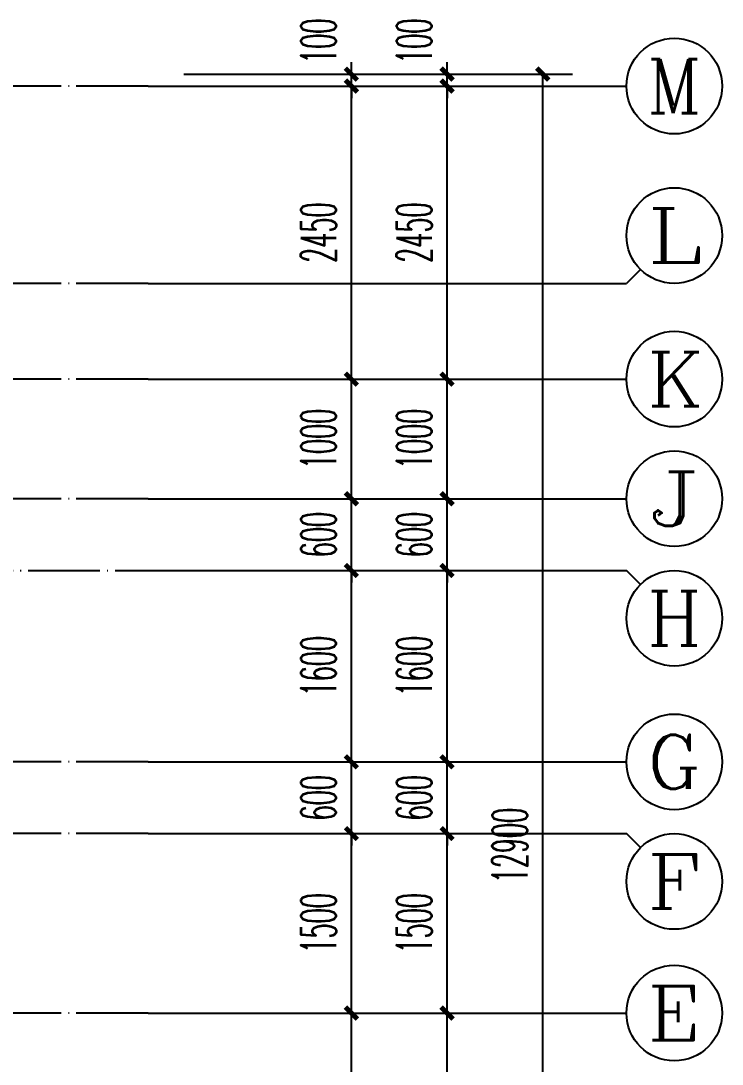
# Model space of a CAD drawing. Extents: x 27938 to 1507990, y 110129 to 923079.
# Drawn here: x 878853 to 884717, y 288583 to 297306 of the extents above; entities that cross this region are included whole.
import ezdxf
from ezdxf.enums import TextEntityAlignment as Align

# ---------------------------------------------------------------- set-up
doc = ezdxf.new("R2010")
doc.units = 0
doc.header["$LTSCALE"] = 1000
doc.header["$MEASUREMENT"] = 0
doc.linetypes.add('DOTE', pattern=[2.42, 2, -0.2, 0.02, -0.2])
for name, color, linetype in [('----建筑底图', 8, 'Continuous'), ('AXIS', 3, 'Continuous'), ('AXIS_TEXT', 7, 'Continuous'), ('DOTE', 1, 'Continuous')]:
    doc.layers.add(name, color=color, linetype=linetype)
doc.styles.add('_TCH_AXIS', font='COMPLEX', dxfattribs={"bigfont": 'GBCBIG'})
doc.styles.add('_TCH_DIM_T3', font='SIMPLEX.shx', dxfattribs={"width": 0.494118, "bigfont": 'GBCBIG.shx'})
doc.styles.add('COMPLEX', font='COMPLEX')
doc.dimstyles.new('_TCH_ARCH&&100', dxfattribs={"dimtxt": 297.5, "dimasz": 100, "dimexe": 250, "dimexo": 300, "dimgap": 126.25, "dimtad": 1, "dimdec": 0, "dimzin": 0, "dimdsep": 46, "dimtxsty": '_TCH_DIM_T3', "dimblk": 'ARCHTICK', "dimcen": 0.09, "dimclrt": 4, "dimazin": 2, "dimtfac": 1, "dimtdec": 0, "dimtix": 1, "dimtmove": 2, "dimatfit": 3, "dimfxl": 100, "dimtolj": 1, "dimtzin": 0, "dimarcsym": 0})

# ---------------------------------------------------------------- blocks, each defined once
blk = doc.blocks.new('_ArchTick')
at = {"color": 0, "linetype": 'ByBlock', "const_width": 0.4}
blk.add_lwpolyline([(-0.5, -0.5), (0.5, 0.5)], dxfattribs=at)
blk = doc.blocks.new('*D1237')
at = {"layer": 'AXIS', "color": 0, "lineweight": -2}
for p, q in [((66602.5, -16549.8), (69852.5, -16549.8)), ((69602.5, -29449.8), (69602.5, -16549.8)), ((66602.5, -29449.8), (69852.5, -29449.8))]:
    blk.add_line(p, q, dxfattribs=at)
at = {"layer": 'Defpoints', "color": 0}
for p in [(66302.5, -16549.8), (69602.5, -16549.8), (66302.5, -29449.8)]:
    blk.add_point(p, dxfattribs=at)
at = {"layer": 'AXIS', "color": 0, "lineweight": -2, "xscale": 100, "yscale": 100, "zscale": 100}
for p, rotation in [((69602.5, -16549.8), 90), ((69602.5, -29449.8), 270)]:
    blk.add_blockref('_ArchTick', p, dxfattribs=dict(at, rotation=rotation))
at = {"layer": 'AXIS', "color": 4, "insert": (69327.5, -22999.8), "char_height": 297.5, "attachment_point": 5, "rotation": 90, "style": '_TCH_DIM_T3'}
blk.add_mtext('\\A1;12900', dxfattribs=at)
blk = doc.blocks.new('*D1242')
at = {"layer": 'AXIS', "color": 0, "lineweight": -2}
for p, q in [((66602.5, -24399.8), (69052.5, -24399.8)), ((68802.5, -27399.8), (68802.5, -24399.8)), ((66602.5, -27399.8), (69052.5, -27399.8))]:
    blk.add_line(p, q, dxfattribs=at)
at = {"layer": 'Defpoints', "color": 0}
for p in [(66302.5, -24399.8), (68802.5, -24399.8), (66302.5, -27399.8)]:
    blk.add_point(p, dxfattribs=at)
at = {"layer": 'AXIS', "color": 0, "lineweight": -2, "xscale": 100, "yscale": 100, "zscale": 100}
for p, rotation in [((68802.5, -24399.8), 90), ((68802.5, -27399.8), 270)]:
    blk.add_blockref('_ArchTick', p, dxfattribs=dict(at, rotation=rotation))
at = {"layer": 'AXIS', "color": 4, "insert": (68527.5, -25899.8), "char_height": 297.5, "attachment_point": 5, "rotation": 90, "style": '_TCH_DIM_T3'}
blk.add_mtext('\\A1;3000', dxfattribs=at)
blk = doc.blocks.new('*D1243')
at = {"layer": 'AXIS', "color": 0, "lineweight": -2}
for p, q in [((66602.5, -22899.8), (69052.5, -22899.8)), ((68802.5, -24399.8), (68802.5, -22899.8)), ((66602.5, -24399.8), (69052.5, -24399.8))]:
    blk.add_line(p, q, dxfattribs=at)
at = {"layer": 'Defpoints', "color": 0}
for p in [(66302.5, -22899.8), (68802.5, -22899.8), (66302.5, -24399.8)]:
    blk.add_point(p, dxfattribs=at)
at = {"layer": 'AXIS', "color": 0, "lineweight": -2, "xscale": 100, "yscale": 100, "zscale": 100}
for p, rotation in [((68802.5, -22899.8), 90), ((68802.5, -24399.8), 270)]:
    blk.add_blockref('_ArchTick', p, dxfattribs=dict(at, rotation=rotation))
at = {"layer": 'AXIS', "color": 4, "insert": (68527.5, -23649.8), "char_height": 297.5, "attachment_point": 5, "rotation": 90, "style": '_TCH_DIM_T3'}
blk.add_mtext('\\A1;1500', dxfattribs=at)
blk = doc.blocks.new('*D1244')
at = {"layer": 'AXIS', "color": 0, "lineweight": -2}
for p, q in [((68802.5, -22299.8), (68802.5, -22199.8)), ((66602.5, -22299.8), (69052.5, -22299.8)), ((68802.5, -22899.8), (68802.5, -22299.8)), ((66602.5, -22899.8), (69052.5, -22899.8)), ((68802.5, -22899.8), (68802.5, -22999.8))]:
    blk.add_line(p, q, dxfattribs=at)
at = {"layer": 'Defpoints', "color": 0}
for p in [(66302.5, -22299.8), (68802.5, -22299.8), (66302.5, -22899.8)]:
    blk.add_point(p, dxfattribs=at)
at = {"layer": 'AXIS', "color": 0, "lineweight": -2, "xscale": 100, "yscale": 100, "zscale": 100}
for p, rotation in [((68802.5, -22299.8), 270), ((68802.5, -22899.8), 90)]:
    blk.add_blockref('_ArchTick', p, dxfattribs=dict(at, rotation=rotation))
at = {"layer": 'AXIS', "color": 4, "insert": (68527.5, -22599.8), "char_height": 297.5, "attachment_point": 5, "rotation": 90, "style": '_TCH_DIM_T3'}
blk.add_mtext('\\A1;600', dxfattribs=at)
blk = doc.blocks.new('*D1245')
at = {"layer": 'AXIS', "color": 0, "lineweight": -2}
for p, q in [((66602.5, -20699.5), (69052.5, -20699.5)), ((68802.5, -22299.8), (68802.5, -20699.5)), ((66602.5, -22299.8), (69052.5, -22299.8))]:
    blk.add_line(p, q, dxfattribs=at)
at = {"layer": 'Defpoints', "color": 0}
for p in [(66302.5, -20699.5), (68802.5, -20699.5), (66302.5, -22299.8)]:
    blk.add_point(p, dxfattribs=at)
at = {"layer": 'AXIS', "color": 0, "lineweight": -2, "xscale": 100, "yscale": 100, "zscale": 100}
for p, rotation in [((68802.5, -20699.5), 90), ((68802.5, -22299.8), 270)]:
    blk.add_blockref('_ArchTick', p, dxfattribs=dict(at, rotation=rotation))
at = {"layer": 'AXIS', "color": 4, "insert": (68527.5, -21499.7), "char_height": 297.5, "attachment_point": 5, "rotation": 90, "style": '_TCH_DIM_T3'}
blk.add_mtext('\\A1;1600', dxfattribs=at)
blk = doc.blocks.new('*D1246')
at = {"layer": 'AXIS', "color": 0, "lineweight": -2}
for p, q in [((68802.5, -20099.8), (68802.5, -19999.8)), ((66602.5, -20099.8), (69052.5, -20099.8)), ((68802.5, -20699.5), (68802.5, -20099.8)), ((66602.5, -20699.5), (69052.5, -20699.5)), ((68802.5, -20699.5), (68802.5, -20799.5))]:
    blk.add_line(p, q, dxfattribs=at)
at = {"layer": 'Defpoints', "color": 0}
for p in [(66302.5, -20099.8), (68802.5, -20099.8), (66302.5, -20699.5)]:
    blk.add_point(p, dxfattribs=at)
at = {"layer": 'AXIS', "color": 0, "lineweight": -2, "xscale": 100, "yscale": 100, "zscale": 100}
for p, rotation in [((68802.5, -20099.8), 270), ((68802.5, -20699.5), 90)]:
    blk.add_blockref('_ArchTick', p, dxfattribs=dict(at, rotation=rotation))
at = {"layer": 'AXIS', "color": 4, "insert": (68527.5, -20399.7), "char_height": 297.5, "attachment_point": 5, "rotation": 90, "style": '_TCH_DIM_T3'}
blk.add_mtext('\\A1;600', dxfattribs=at)
blk = doc.blocks.new('*D1247')
at = {"layer": 'AXIS', "color": 0, "lineweight": -2}
for p, q in [((66602.5, -19099.8), (69052.5, -19099.8)), ((68802.5, -20099.8), (68802.5, -19099.8)), ((66602.5, -20099.8), (69052.5, -20099.8))]:
    blk.add_line(p, q, dxfattribs=at)
at = {"layer": 'Defpoints', "color": 0}
for p in [(66302.5, -19099.8), (68802.5, -19099.8), (66302.5, -20099.8)]:
    blk.add_point(p, dxfattribs=at)
at = {"layer": 'AXIS', "color": 0, "lineweight": -2, "xscale": 100, "yscale": 100, "zscale": 100}
for p, rotation in [((68802.5, -19099.8), 90), ((68802.5, -20099.8), 270)]:
    blk.add_blockref('_ArchTick', p, dxfattribs=dict(at, rotation=rotation))
at = {"layer": 'AXIS', "color": 4, "insert": (68527.5, -19599.8), "char_height": 297.5, "attachment_point": 5, "rotation": 90, "style": '_TCH_DIM_T3'}
blk.add_mtext('\\A1;1000', dxfattribs=at)
blk = doc.blocks.new('*D1248')
at = {"layer": 'AXIS', "color": 0, "lineweight": -2}
for p, q in [((66602.5, -16649.8), (69052.5, -16649.8)), ((68802.5, -19099.8), (68802.5, -16649.8)), ((66602.5, -19099.8), (69052.5, -19099.8))]:
    blk.add_line(p, q, dxfattribs=at)
at = {"layer": 'Defpoints', "color": 0}
for p in [(66302.5, -16649.8), (68802.5, -16649.8), (66302.5, -19099.8)]:
    blk.add_point(p, dxfattribs=at)
at = {"layer": 'AXIS', "color": 0, "lineweight": -2, "xscale": 100, "yscale": 100, "zscale": 100}
for p, rotation in [((68802.5, -16649.8), 90), ((68802.5, -19099.8), 270)]:
    blk.add_blockref('_ArchTick', p, dxfattribs=dict(at, rotation=rotation))
at = {"layer": 'AXIS', "color": 4, "insert": (68527.5, -17874.8), "char_height": 297.5, "attachment_point": 5, "rotation": 90, "style": '_TCH_DIM_T3'}
blk.add_mtext('\\A1;2450', dxfattribs=at)
blk = doc.blocks.new('*D1249')
at = {"layer": 'AXIS', "color": 0, "lineweight": -2}
for p, q in [((68802.5, -16549.8), (68802.5, -16449.8)), ((66602.5, -16549.8), (69052.5, -16549.8)), ((68802.5, -16649.8), (68802.5, -16549.8)), ((66602.5, -16649.8), (69052.5, -16649.8)), ((68802.5, -16649.8), (68802.5, -16749.8))]:
    blk.add_line(p, q, dxfattribs=at)
at = {"layer": 'Defpoints', "color": 0}
for p in [(66302.5, -16549.8), (68802.5, -16549.8), (66302.5, -16649.8)]:
    blk.add_point(p, dxfattribs=at)
at = {"layer": 'AXIS', "color": 0, "lineweight": -2, "xscale": 100, "yscale": 100, "zscale": 100}
for p, rotation in [((68802.5, -16549.8), 270), ((68802.5, -16649.8), 90)]:
    blk.add_blockref('_ArchTick', p, dxfattribs=dict(at, rotation=rotation))
at = {"layer": 'AXIS', "color": 4, "insert": (68527.5, -16274.8), "char_height": 297.5, "attachment_point": 5, "rotation": 90, "style": '_TCH_DIM_T3'}
blk.add_mtext('\\A1;100', dxfattribs=at)
blk = doc.blocks.new('*D1256')
at = {"layer": 'AXIS', "color": 0, "lineweight": -2}
for p, q in [((66602.5, -24399.8), (68252.5, -24399.8)), ((68002.5, -27399.8), (68002.5, -24399.8)), ((66602.5, -27399.8), (68252.5, -27399.8))]:
    blk.add_line(p, q, dxfattribs=at)
at = {"layer": 'Defpoints', "color": 0}
for p in [(66302.5, -24399.8), (68002.5, -24399.8), (66302.5, -27399.8)]:
    blk.add_point(p, dxfattribs=at)
at = {"layer": 'AXIS', "color": 0, "lineweight": -2, "xscale": 100, "yscale": 100, "zscale": 100}
for p, rotation in [((68002.5, -24399.8), 90), ((68002.5, -27399.8), 270)]:
    blk.add_blockref('_ArchTick', p, dxfattribs=dict(at, rotation=rotation))
at = {"layer": 'AXIS', "color": 4, "insert": (67727.5, -25899.8), "char_height": 297.5, "attachment_point": 5, "rotation": 90, "style": '_TCH_DIM_T3'}
blk.add_mtext('\\A1;3000', dxfattribs=at)
blk = doc.blocks.new('*D1257')
at = {"layer": 'AXIS', "color": 0, "lineweight": -2}
for p, q in [((66602.5, -22899.8), (68252.5, -22899.8)), ((68002.5, -24399.8), (68002.5, -22899.8)), ((66602.5, -24399.8), (68252.5, -24399.8))]:
    blk.add_line(p, q, dxfattribs=at)
at = {"layer": 'Defpoints', "color": 0}
for p in [(66302.5, -22899.8), (68002.5, -22899.8), (66302.5, -24399.8)]:
    blk.add_point(p, dxfattribs=at)
at = {"layer": 'AXIS', "color": 0, "lineweight": -2, "xscale": 100, "yscale": 100, "zscale": 100}
for p, rotation in [((68002.5, -22899.8), 90), ((68002.5, -24399.8), 270)]:
    blk.add_blockref('_ArchTick', p, dxfattribs=dict(at, rotation=rotation))
at = {"layer": 'AXIS', "color": 4, "insert": (67727.5, -23649.8), "char_height": 297.5, "attachment_point": 5, "rotation": 90, "style": '_TCH_DIM_T3'}
blk.add_mtext('\\A1;1500', dxfattribs=at)
blk = doc.blocks.new('*D1258')
at = {"layer": 'AXIS', "color": 0, "lineweight": -2}
for p, q in [((68002.5, -22299.8), (68002.5, -22199.8)), ((66602.5, -22299.8), (68252.5, -22299.8)), ((68002.5, -22899.8), (68002.5, -22299.8)), ((66602.5, -22899.8), (68252.5, -22899.8)), ((68002.5, -22899.8), (68002.5, -22999.8))]:
    blk.add_line(p, q, dxfattribs=at)
at = {"layer": 'Defpoints', "color": 0}
for p in [(66302.5, -22299.8), (68002.5, -22299.8), (66302.5, -22899.8)]:
    blk.add_point(p, dxfattribs=at)
at = {"layer": 'AXIS', "color": 0, "lineweight": -2, "xscale": 100, "yscale": 100, "zscale": 100}
for p, rotation in [((68002.5, -22299.8), 270), ((68002.5, -22899.8), 90)]:
    blk.add_blockref('_ArchTick', p, dxfattribs=dict(at, rotation=rotation))
at = {"layer": 'AXIS', "color": 4, "insert": (67727.5, -22599.8), "char_height": 297.5, "attachment_point": 5, "rotation": 90, "style": '_TCH_DIM_T3'}
blk.add_mtext('\\A1;600', dxfattribs=at)
blk = doc.blocks.new('*D1259')
at = {"layer": 'AXIS', "color": 0, "lineweight": -2}
for p, q in [((66602.5, -20699.5), (68252.5, -20699.5)), ((68002.5, -22299.8), (68002.5, -20699.5)), ((66602.5, -22299.8), (68252.5, -22299.8))]:
    blk.add_line(p, q, dxfattribs=at)
at = {"layer": 'Defpoints', "color": 0}
for p in [(66302.5, -20699.5), (68002.5, -20699.5), (66302.5, -22299.8)]:
    blk.add_point(p, dxfattribs=at)
at = {"layer": 'AXIS', "color": 0, "lineweight": -2, "xscale": 100, "yscale": 100, "zscale": 100}
for p, rotation in [((68002.5, -20699.5), 90), ((68002.5, -22299.8), 270)]:
    blk.add_blockref('_ArchTick', p, dxfattribs=dict(at, rotation=rotation))
at = {"layer": 'AXIS', "color": 4, "insert": (67727.5, -21499.7), "char_height": 297.5, "attachment_point": 5, "rotation": 90, "style": '_TCH_DIM_T3'}
blk.add_mtext('\\A1;1600', dxfattribs=at)
blk = doc.blocks.new('*D1260')
at = {"layer": 'AXIS', "color": 0, "lineweight": -2}
for p, q in [((68002.5, -20099.8), (68002.5, -19999.8)), ((66602.5, -20099.8), (68252.5, -20099.8)), ((68002.5, -20699.5), (68002.5, -20099.8)), ((66602.5, -20699.5), (68252.5, -20699.5)), ((68002.5, -20699.5), (68002.5, -20799.5))]:
    blk.add_line(p, q, dxfattribs=at)
at = {"layer": 'Defpoints', "color": 0}
for p in [(66302.5, -20099.8), (68002.5, -20099.8), (66302.5, -20699.5)]:
    blk.add_point(p, dxfattribs=at)
at = {"layer": 'AXIS', "color": 0, "lineweight": -2, "xscale": 100, "yscale": 100, "zscale": 100}
for p, rotation in [((68002.5, -20099.8), 270), ((68002.5, -20699.5), 90)]:
    blk.add_blockref('_ArchTick', p, dxfattribs=dict(at, rotation=rotation))
at = {"layer": 'AXIS', "color": 4, "insert": (67727.5, -20399.7), "char_height": 297.5, "attachment_point": 5, "rotation": 90, "style": '_TCH_DIM_T3'}
blk.add_mtext('\\A1;600', dxfattribs=at)
blk = doc.blocks.new('*D1261')
at = {"layer": 'AXIS', "color": 0, "lineweight": -2}
for p, q in [((66602.5, -19099.8), (68252.5, -19099.8)), ((68002.5, -20099.8), (68002.5, -19099.8)), ((66602.5, -20099.8), (68252.5, -20099.8))]:
    blk.add_line(p, q, dxfattribs=at)
at = {"layer": 'Defpoints', "color": 0}
for p in [(66302.5, -19099.8), (68002.5, -19099.8), (66302.5, -20099.8)]:
    blk.add_point(p, dxfattribs=at)
at = {"layer": 'AXIS', "color": 0, "lineweight": -2, "xscale": 100, "yscale": 100, "zscale": 100}
for p, rotation in [((68002.5, -19099.8), 90), ((68002.5, -20099.8), 270)]:
    blk.add_blockref('_ArchTick', p, dxfattribs=dict(at, rotation=rotation))
at = {"layer": 'AXIS', "color": 4, "insert": (67727.5, -19599.8), "char_height": 297.5, "attachment_point": 5, "rotation": 90, "style": '_TCH_DIM_T3'}
blk.add_mtext('\\A1;1000', dxfattribs=at)
blk = doc.blocks.new('*D1262')
at = {"layer": 'AXIS', "color": 0, "lineweight": -2}
for p, q in [((66602.5, -16649.8), (68252.5, -16649.8)), ((68002.5, -19099.8), (68002.5, -16649.8)), ((66602.5, -19099.8), (68252.5, -19099.8))]:
    blk.add_line(p, q, dxfattribs=at)
at = {"layer": 'Defpoints', "color": 0}
for p in [(66302.5, -16649.8), (68002.5, -16649.8), (66302.5, -19099.8)]:
    blk.add_point(p, dxfattribs=at)
at = {"layer": 'AXIS', "color": 0, "lineweight": -2, "xscale": 100, "yscale": 100, "zscale": 100}
for p, rotation in [((68002.5, -16649.8), 90), ((68002.5, -19099.8), 270)]:
    blk.add_blockref('_ArchTick', p, dxfattribs=dict(at, rotation=rotation))
at = {"layer": 'AXIS', "color": 4, "insert": (67727.5, -17874.8), "char_height": 297.5, "attachment_point": 5, "rotation": 90, "style": '_TCH_DIM_T3'}
blk.add_mtext('\\A1;2450', dxfattribs=at)
blk = doc.blocks.new('*D1263')
at = {"layer": 'AXIS', "color": 0, "lineweight": -2}
for p, q in [((68002.5, -16549.8), (68002.5, -16449.8)), ((66602.5, -16549.8), (68252.5, -16549.8)), ((68002.5, -16649.8), (68002.5, -16549.8)), ((66602.5, -16649.8), (68252.5, -16649.8)), ((68002.5, -16649.8), (68002.5, -16749.8))]:
    blk.add_line(p, q, dxfattribs=at)
at = {"layer": 'Defpoints', "color": 0}
for p in [(66302.5, -16549.8), (68002.5, -16549.8), (66302.5, -16649.8)]:
    blk.add_point(p, dxfattribs=at)
at = {"layer": 'AXIS', "color": 0, "lineweight": -2, "xscale": 100, "yscale": 100, "zscale": 100}
for p, rotation in [((68002.5, -16549.8), 270), ((68002.5, -16649.8), 90)]:
    blk.add_blockref('_ArchTick', p, dxfattribs=dict(at, rotation=rotation))
at = {"layer": 'AXIS', "color": 4, "insert": (67727.5, -16274.8), "char_height": 297.5, "attachment_point": 5, "rotation": 90, "style": '_TCH_DIM_T3'}
blk.add_mtext('\\A1;100', dxfattribs=at)
blk = doc.blocks.new('_AXISO')
at = {"color": 0}
blk.add_circle((0, 0), 0.5, dxfattribs=at)
at = {"layer": 'AXIS_TEXT', "color": 0, "style": 'COMPLEX', "width": 1.041667}
blk.add_attdef('A', text='', height=0.56, dxfattribs=at).set_placement((-0.25, -0.28), (0.25, -0.28), align=Align.FIT)
blk = doc.blocks.new('A$C1B43746D')
at = {"layer": 'AXIS', "color": 8}
for p, q in [((66302.5, -16649.8), (70302.5, -16649.8)), ((70419.6, -18182.6), (70302.5, -18299.8)), ((66302.5, -18299.8), (70302.5, -18299.8)), ((66302.5, -19099.8), (70302.5, -19099.8)), ((66302.5, -20099.8), (70302.5, -20099.8)), ((66302.5, -20699.5), (70302.5, -20699.5)), ((70419.6, -20816.7), (70302.5, -20699.5)), ((66302.5, -22299.8), (70302.5, -22299.8)), ((66302.5, -22899.8), (70302.5, -22899.8)), ((70419.6, -23017), (70302.5, -22899.8)), ((66302.5, -24399.8), (70302.5, -24399.8))]:
    blk.add_line(p, q, dxfattribs=at)
at = {"layer": 'DOTE', "color": 169, "linetype": 'DOTE', "ltscale": 0.3}
for p, q in [((66302.5, -16649.8), (12302.5, -16649.8)), ((66302.5, -18299.8), (12302.5, -18299.8)), ((66302.5, -19099.8), (12302.5, -19099.8)), ((66302.5, -20099.8), (12302.5, -20099.8)), ((12302.5, -20699.5), (66302.5, -20699.5)), ((66302.5, -22299.8), (12302.5, -22299.8)), ((66302.5, -22899.8), (12302.5, -22899.8)), ((66302.5, -24399.8), (12302.5, -24399.8))]:
    blk.add_line(p, q, dxfattribs=at)
at = {"layer": 'AXIS', "color": 8}
ref = blk.add_blockref('_AXISO', (70702.5, -16649.8), dxfattribs=dict(at, xscale=800, yscale=800, zscale=800))
ref.add_attrib('A', 'M', dxfattribs={"layer": 'AXIS_TEXT', "color": 8, "ltscale": 0.5, "height": 452.5, "style": '_TCH_AXIS'}).set_placement((70476.2, -16876.1), (70928.7, -16876.1), align=Align.FIT)
ref = blk.add_blockref('_AXISO', (70702.5, -17899.8), dxfattribs=dict(at, xscale=800, yscale=800, zscale=800))
ref.add_attrib('A', 'L', dxfattribs={"layer": 'AXIS_TEXT', "color": 8, "ltscale": 0.5, "height": 452.5, "style": '_TCH_AXIS', "width": 1.4}).set_placement((70476.2, -18126.1), (70928.7, -18126.1), align=Align.FIT)
ref = blk.add_blockref('_AXISO', (70702.5, -19099.8), dxfattribs=dict(at, xscale=800, yscale=800, zscale=800))
ref.add_attrib('A', 'K', dxfattribs={"layer": 'AXIS_TEXT', "color": 8, "ltscale": 0.5, "height": 452.5, "style": '_TCH_AXIS', "width": 1.105263}).set_placement((70476.2, -19326.1), (70928.7, -19326.1), align=Align.FIT)
ref = blk.add_blockref('_AXISO', (70702.5, -20099.8), dxfattribs=dict(at, xscale=800, yscale=800, zscale=800))
ref.add_attrib('A', 'J', dxfattribs={"layer": 'AXIS_TEXT', "color": 8, "ltscale": 0.5, "height": 452.5, "style": '_TCH_AXIS', "width": 1.909091}).set_placement((70476.2, -20326.1), (70928.7, -20326.1), align=Align.FIT)
ref = blk.add_blockref('_AXISO', (70702.5, -21099.5), dxfattribs=dict(at, xscale=800, yscale=800, zscale=800))
ref.add_attrib('A', 'H', dxfattribs={"layer": 'AXIS_TEXT', "color": 8, "ltscale": 0.5, "height": 452.5, "style": '_TCH_AXIS', "width": 1.05}).set_placement((70476.2, -21325.8), (70928.7, -21325.8), align=Align.FIT)
ref = blk.add_blockref('_AXISO', (70702.5, -22299.8), dxfattribs=dict(at, xscale=800, yscale=800, zscale=800))
ref.add_attrib('A', 'G', dxfattribs={"layer": 'AXIS_TEXT', "color": 8, "ltscale": 0.5, "height": 452.5, "style": '_TCH_AXIS', "width": 1.166667}).set_placement((70476.2, -22526.1), (70928.7, -22526.1), align=Align.FIT)
ref = blk.add_blockref('_AXISO', (70702.5, -23299.8), dxfattribs=dict(at, xscale=800, yscale=800, zscale=800))
ref.add_attrib('A', 'F', dxfattribs={"layer": 'AXIS_TEXT', "color": 8, "ltscale": 0.5, "height": 452.5, "style": '_TCH_AXIS', "width": 1.3125}).set_placement((70476.2, -23526.1), (70928.7, -23526.1), align=Align.FIT)
ref = blk.add_blockref('_AXISO', (70702.5, -24399.8), dxfattribs=dict(at, xscale=800, yscale=800, zscale=800))
ref.add_attrib('A', 'E', dxfattribs={"layer": 'AXIS_TEXT', "color": 8, "ltscale": 0.5, "height": 452.5, "style": '_TCH_AXIS', "width": 1.3125}).set_placement((70476.2, -24626.1), (70928.7, -24626.1), align=Align.FIT)
for base, picture, middle in [((68802.5, -16549.8), '*D1249', (68527.5, -16274.8)), ((68002.5, -16549.8), '*D1263', (67727.5, -16274.8))]:
    dim = blk.add_linear_dim(base=base, p1=(66302.5, -16649.8), p2=(66302.5, -16549.8), angle=90, dimstyle='_TCH_ARCH&&100', dxfattribs=at)
    dim.commit()
    dim.dimension.update_dxf_attribs({"geometry": picture, "text_midpoint": middle, "dimtype": 129})
for p1, p2, distance, picture, middle in [((66302.5, -29449.8), (66302.5, -16549.8), -3300, '*D1237', (69327.5, -22999.8)), ((66302.5, -19099.8), (66302.5, -16649.8), -2500, '*D1248', (68527.5, -17874.8)), ((66302.5, -19099.8), (66302.5, -16649.8), -1700, '*D1262', (67727.5, -17874.8)), ((66302.5, -20099.8), (66302.5, -19099.8), -2500, '*D1247', (68527.5, -19599.8)), ((66302.5, -20099.8), (66302.5, -19099.8), -1700, '*D1261', (67727.5, -19599.8)), ((66302.5, -20699.5), (66302.5, -20099.8), -2500, '*D1246', (68527.5, -20399.7)), ((66302.5, -20699.5), (66302.5, -20099.8), -1700, '*D1260', (67727.5, -20399.7)), ((66302.5, -22299.8), (66302.5, -20699.5), -2500, '*D1245', (68527.5, -21499.7)), ((66302.5, -22299.8), (66302.5, -20699.5), -1700, '*D1259', (67727.5, -21499.7)), ((66302.5, -22899.8), (66302.5, -22299.8), -2500, '*D1244', (68527.5, -22599.8)), ((66302.5, -22899.8), (66302.5, -22299.8), -1700, '*D1258', (67727.5, -22599.8)), ((66302.5, -24399.8), (66302.5, -22899.8), -2500, '*D1243', (68527.5, -23649.8)), ((66302.5, -24399.8), (66302.5, -22899.8), -1700, '*D1257', (67727.5, -23649.8)), ((66302.5, -27399.8), (66302.5, -24399.8), -2500, '*D1242', (68527.5, -25899.8)), ((66302.5, -27399.8), (66302.5, -24399.8), -1700, '*D1256', (67727.5, -25899.8))]:
    dim = blk.add_aligned_dim(p1=p1, p2=p2, distance=distance, dimstyle='_TCH_ARCH&&100', dxfattribs=at)
    dim.commit()
    dim.dimension.update_dxf_attribs({"geometry": picture, "text_midpoint": middle})

msp = doc.modelspace()

# ---------------------------------------------------------------- block references
at = {"layer": '----建筑底图', "ltscale": 0.5}
msp.add_blockref('A$C1B43746D', (813614.1, 313410.2), dxfattribs=at)

doc.saveas('drawing.dxf')
